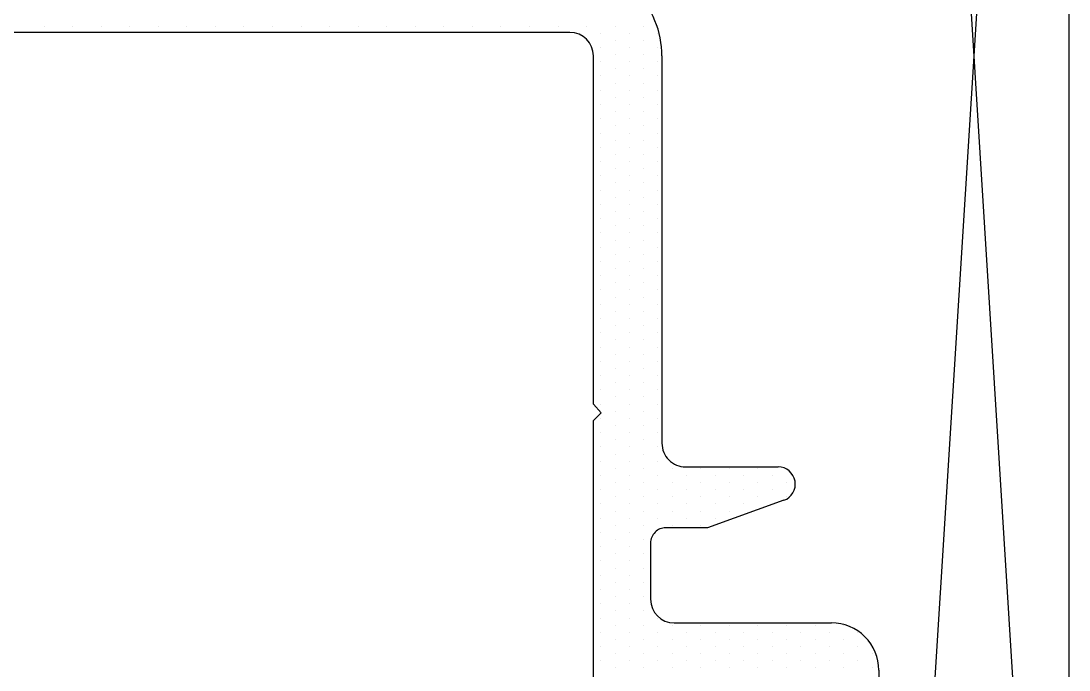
# Model space of a CAD drawing. Header units: inches. Extents: x 3.8 to 36.3, y 0.9 to 43.6.
# Drawn here: x 25.997 to 27.373, y 25.156 to 26.009 of the extents above; entities that cross this region are included whole.
import ezdxf

# ---------------------------------------------------------------- set-up
doc = ezdxf.new("R2010")
doc.units = ezdxf.units.IN
doc.header["$MEASUREMENT"] = 0
for name, color, linetype in [('R-SWTS-DET1', 1, 'Continuous'), ('R-SWTS-DET3', 5, 'Continuous'), ('R-SWTS-PAT1', 5, 'Continuous')]:
    doc.layers.add(name, color=color, linetype=linetype)

msp = doc.modelspace()

# ---------------------------------------------------------------- linework, layer by layer
at = {"layer": 'R-SWTS-DET1', "lineweight": 30}
for p, q in [((26.71764, 25.99408), (25.51838, 25.99408)), ((26.74864, 25.50558), (26.74864, 25.96308)), ((26.83864, 25.96307), (26.83863, 25.45393)), ((26.75864, 25.49408), (26.74864, 25.50558)), ((26.74864, 25.48408), (26.75864, 25.49408)), ((26.74864, 24.98092), (26.74864, 25.48408)), ((26.86963, 25.42293), (26.99109, 25.42293)), ((26.99877, 25.379), (26.89863, 25.34294)), ((26.89863, 25.34294), (26.84363, 25.34293)), ((26.82363, 25.32293), (26.82364, 25.2489)), ((26.85465, 25.2179), (27.06137, 25.21792)), ((27.12337, 25.15592), (27.12337, 24.95992))]:
    msp.add_line(p, q, dxfattribs=at)
for centre, radius, start, end in [((26.71764, 25.96308), 0.121, 359.99808, 90), ((26.71764, 25.96308), 0.031, 360, 90), ((26.86963, 25.45393), 0.031, 179.99808, 270.0026), ((26.9911, 25.4003), 0.02264, 289.80483, 90.0026), ((26.84363, 25.32293), 0.02, 90.00583, 180.01042), ((26.85464, 25.2489), 0.031, 180.01042, 270.00459), ((27.06137, 25.15592), 0.062, 0, 90.00534)]:
    msp.add_arc(centre, radius, start, end, dxfattribs=at)
at = {"layer": 'R-SWTS-DET3'}
for p, q in [((27.37324, 23.378), (27.37324, 28.71685)), ((27.37324, 23.96685), (27.12324, 27.96685)), ((27.37324, 27.96685), (27.12324, 23.96685))]:
    msp.add_line(p, q, dxfattribs=at)
at = {"layer": 'R-SWTS-PAT1'}
for p, q in [((26.02715, 26.00238), (26.02715, 26.00238)), ((26.06465, 26.00238), (26.06465, 26.00238)), ((26.10215, 26.00238), (26.10215, 26.00238)), ((26.13965, 26.00238), (26.13965, 26.00238)), ((26.17715, 26.00238), (26.17715, 26.00238)), ((26.21465, 26.00238), (26.21465, 26.00238)), ((26.25215, 26.00238), (26.25215, 26.00238)), ((26.28965, 26.00238), (26.28965, 26.00238)), ((26.32715, 26.00238), (26.32715, 26.00238)), ((26.36465, 26.00238), (26.36465, 26.00238)), ((26.40215, 26.00238), (26.40215, 26.00238)), ((26.43965, 26.00238), (26.43965, 26.00238)), ((26.47715, 26.00238), (26.47715, 26.00238)), ((26.51465, 26.00238), (26.51465, 26.00238)), ((26.55215, 26.00238), (26.55215, 26.00238)), ((26.58965, 26.00238), (26.58965, 26.00238)), ((26.62715, 26.00238), (26.62715, 26.00238)), ((26.66465, 26.00238), (26.66465, 26.00238)), ((26.70215, 26.00238), (26.70215, 26.00238)), ((26.73965, 26.00238), (26.73965, 26.00238)), ((26.77715, 26.00238), (26.77715, 26.00238)), ((26.81465, 26.00238), (26.81465, 26.00238)), ((26.7584, 25.99301), (26.7584, 25.99301)), ((26.7959, 25.99301), (26.7959, 25.99301)), ((26.8334, 25.99301), (26.8334, 25.99301)), ((26.77715, 25.98363), (26.77715, 25.98363)), ((26.81465, 25.98363), (26.81465, 25.98363)), ((26.7584, 25.97426), (26.7584, 25.97426)), ((26.77715, 25.96488), (26.77715, 25.96488)), ((26.7959, 25.97426), (26.7959, 25.97426)), ((26.81465, 25.96488), (26.81465, 25.96488)), ((26.8334, 25.97426), (26.8334, 25.97426)), ((26.7584, 25.95551), (26.7584, 25.95551)), ((26.7959, 25.95551), (26.7959, 25.95551)), ((26.8334, 25.95551), (26.8334, 25.95551)), ((26.7584, 25.93676), (26.7584, 25.93676)), ((26.77715, 25.94613), (26.77715, 25.94613)), ((26.7959, 25.93676), (26.7959, 25.93676)), ((26.81465, 25.94613), (26.81465, 25.94613)), ((26.8334, 25.93676), (26.8334, 25.93676)), ((26.77715, 25.92738), (26.77715, 25.92738)), ((26.81465, 25.92738), (26.81465, 25.92738)), ((26.7584, 25.91801), (26.7584, 25.91801)), ((26.77715, 25.90863), (26.77715, 25.90863)), ((26.7959, 25.91801), (26.7959, 25.91801)), ((26.81465, 25.90863), (26.81465, 25.90863)), ((26.8334, 25.91801), (26.8334, 25.91801)), ((26.7584, 25.89926), (26.7584, 25.89926)), ((26.7959, 25.89926), (26.7959, 25.89926)), ((26.8334, 25.89926), (26.8334, 25.89926)), ((26.7584, 25.88051), (26.7584, 25.88051)), ((26.77715, 25.88988), (26.77715, 25.88988)), ((26.7959, 25.88051), (26.7959, 25.88051)), ((26.81465, 25.88988), (26.81465, 25.88988)), ((26.8334, 25.88051), (26.8334, 25.88051)), ((26.77715, 25.87113), (26.77715, 25.87113)), ((26.81465, 25.87113), (26.81465, 25.87113)), ((26.7584, 25.86176), (26.7584, 25.86176)), ((26.77715, 25.85238), (26.77715, 25.85238)), ((26.7959, 25.86176), (26.7959, 25.86176)), ((26.81465, 25.85238), (26.81465, 25.85238)), ((26.8334, 25.86176), (26.8334, 25.86176)), ((26.7584, 25.84301), (26.7584, 25.84301)), ((26.7959, 25.84301), (26.7959, 25.84301)), ((26.8334, 25.84301), (26.8334, 25.84301)), ((26.7584, 25.82426), (26.7584, 25.82426)), ((26.77715, 25.83363), (26.77715, 25.83363)), ((26.7959, 25.82426), (26.7959, 25.82426)), ((26.81465, 25.83363), (26.81465, 25.83363)), ((26.8334, 25.82426), (26.8334, 25.82426)), ((26.77715, 25.81488), (26.77715, 25.81488)), ((26.81465, 25.81488), (26.81465, 25.81488)), ((26.7584, 25.80551), (26.7584, 25.80551)), ((26.77715, 25.79613), (26.77715, 25.79613)), ((26.7959, 25.80551), (26.7959, 25.80551)), ((26.81465, 25.79613), (26.81465, 25.79613)), ((26.8334, 25.80551), (26.8334, 25.80551)), ((26.7584, 25.78676), (26.7584, 25.78676)), ((26.7959, 25.78676), (26.7959, 25.78676)), ((26.8334, 25.78676), (26.8334, 25.78676)), ((26.77715, 25.77738), (26.77715, 25.77738)), ((26.81465, 25.77738), (26.81465, 25.77738)), ((26.7584, 25.76801), (26.7584, 25.76801)), ((26.77715, 25.75863), (26.77715, 25.75863)), ((26.7959, 25.76801), (26.7959, 25.76801)), ((26.81465, 25.75863), (26.81465, 25.75863)), ((26.8334, 25.76801), (26.8334, 25.76801)), ((26.7584, 25.74926), (26.7584, 25.74926)), ((26.7959, 25.74926), (26.7959, 25.74926)), ((26.8334, 25.74926), (26.8334, 25.74926)), ((26.7584, 25.73051), (26.7584, 25.73051)), ((26.77715, 25.73988), (26.77715, 25.73988)), ((26.7959, 25.73051), (26.7959, 25.73051)), ((26.81465, 25.73988), (26.81465, 25.73988)), ((26.8334, 25.73051), (26.8334, 25.73051)), ((26.77715, 25.72113), (26.77715, 25.72113)), ((26.81465, 25.72113), (26.81465, 25.72113)), ((26.7584, 25.71176), (26.7584, 25.71176)), ((26.77715, 25.70238), (26.77715, 25.70238)), ((26.7959, 25.71176), (26.7959, 25.71176)), ((26.81465, 25.70238), (26.81465, 25.70238)), ((26.8334, 25.71176), (26.8334, 25.71176)), ((26.7584, 25.69301), (26.7584, 25.69301)), ((26.7959, 25.69301), (26.7959, 25.69301)), ((26.8334, 25.69301), (26.8334, 25.69301)), ((26.7584, 25.67426), (26.7584, 25.67426)), ((26.77715, 25.68363), (26.77715, 25.68363)), ((26.7959, 25.67426), (26.7959, 25.67426)), ((26.81465, 25.68363), (26.81465, 25.68363)), ((26.8334, 25.67426), (26.8334, 25.67426)), ((26.77715, 25.66488), (26.77715, 25.66488)), ((26.81465, 25.66488), (26.81465, 25.66488)), ((26.7584, 25.65551), (26.7584, 25.65551)), ((26.77715, 25.64613), (26.77715, 25.64613)), ((26.7959, 25.65551), (26.7959, 25.65551)), ((26.81465, 25.64613), (26.81465, 25.64613)), ((26.8334, 25.65551), (26.8334, 25.65551)), ((26.7584, 25.63676), (26.7584, 25.63676)), ((26.7959, 25.63676), (26.7959, 25.63676)), ((26.8334, 25.63676), (26.8334, 25.63676)), ((26.7584, 25.61801), (26.7584, 25.61801)), ((26.77715, 25.62738), (26.77715, 25.62738)), ((26.7959, 25.61801), (26.7959, 25.61801)), ((26.81465, 25.62738), (26.81465, 25.62738)), ((26.8334, 25.61801), (26.8334, 25.61801)), ((26.77715, 25.60863), (26.77715, 25.60863)), ((26.81465, 25.60863), (26.81465, 25.60863)), ((26.7584, 25.59926), (26.7584, 25.59926)), ((26.77715, 25.58988), (26.77715, 25.58988)), ((26.7959, 25.59926), (26.7959, 25.59926)), ((26.81465, 25.58988), (26.81465, 25.58988)), ((26.8334, 25.59926), (26.8334, 25.59926)), ((26.7584, 25.58051), (26.7584, 25.58051)), ((26.7959, 25.58051), (26.7959, 25.58051)), ((26.8334, 25.58051), (26.8334, 25.58051)), ((26.7584, 25.56176), (26.7584, 25.56176)), ((26.77715, 25.57113), (26.77715, 25.57113)), ((26.7959, 25.56176), (26.7959, 25.56176)), ((26.81465, 25.57113), (26.81465, 25.57113)), ((26.8334, 25.56176), (26.8334, 25.56176)), ((26.77715, 25.55238), (26.77715, 25.55238)), ((26.81465, 25.55238), (26.81465, 25.55238)), ((26.7584, 25.54301), (26.7584, 25.54301)), ((26.7959, 25.54301), (26.7959, 25.54301)), ((26.8334, 25.54301), (26.8334, 25.54301)), ((26.7584, 25.52426), (26.7584, 25.52426)), ((26.77715, 25.53363), (26.77715, 25.53363)), ((26.7959, 25.52426), (26.7959, 25.52426)), ((26.81465, 25.53363), (26.81465, 25.53363)), ((26.8334, 25.52426), (26.8334, 25.52426)), ((26.77715, 25.51488), (26.77715, 25.51488)), ((26.81465, 25.51488), (26.81465, 25.51488)), ((26.7584, 25.50551), (26.7584, 25.50551)), ((26.77715, 25.49613), (26.77715, 25.49613)), ((26.7959, 25.50551), (26.7959, 25.50551)), ((26.81465, 25.49613), (26.81465, 25.49613)), ((26.8334, 25.50551), (26.8334, 25.50551)), ((26.7584, 25.48676), (26.7584, 25.48676)), ((26.7959, 25.48676), (26.7959, 25.48676)), ((26.8334, 25.48676), (26.8334, 25.48676)), ((26.7584, 25.46801), (26.7584, 25.46801)), ((26.77715, 25.47738), (26.77715, 25.47738)), ((26.7959, 25.46801), (26.7959, 25.46801)), ((26.81465, 25.47738), (26.81465, 25.47738)), ((26.8334, 25.46801), (26.8334, 25.46801)), ((26.77715, 25.45863), (26.77715, 25.45863)), ((26.81465, 25.45863), (26.81465, 25.45863)), ((26.7584, 25.44926), (26.7584, 25.44926)), ((26.77715, 25.43988), (26.77715, 25.43988)), ((26.7959, 25.44926), (26.7959, 25.44926)), ((26.81465, 25.43988), (26.81465, 25.43988)), ((26.8334, 25.44926), (26.8334, 25.44926)), ((26.7584, 25.43051), (26.7584, 25.43051)), ((26.7959, 25.43051), (26.7959, 25.43051)), ((26.8334, 25.43051), (26.8334, 25.43051)), ((26.7584, 25.41176), (26.7584, 25.41176)), ((26.77715, 25.42113), (26.77715, 25.42113)), ((26.7959, 25.41176), (26.7959, 25.41176)), ((26.81465, 25.42113), (26.81465, 25.42113)), ((26.8334, 25.41176), (26.8334, 25.41176)), ((26.85215, 25.42113), (26.85215, 25.42113)), ((26.8709, 25.41176), (26.8709, 25.41176)), ((26.88965, 25.42113), (26.88965, 25.42113)), ((26.9084, 25.41176), (26.9084, 25.41176)), ((26.92715, 25.42113), (26.92715, 25.42113)), ((26.9459, 25.41176), (26.9459, 25.41176)), ((26.96465, 25.42113), (26.96465, 25.42113)), ((26.9834, 25.41176), (26.9834, 25.41176)), ((26.77715, 25.40238), (26.77715, 25.40238)), ((26.81465, 25.40238), (26.81465, 25.40238)), ((26.85215, 25.40238), (26.85215, 25.40238)), ((26.88965, 25.40238), (26.88965, 25.40238)), ((26.92715, 25.40238), (26.92715, 25.40238)), ((26.96465, 25.40238), (26.96465, 25.40238)), ((27.00215, 25.40238), (27.00215, 25.40238)), ((26.7584, 25.39301), (26.7584, 25.39301)), ((26.77715, 25.38363), (26.77715, 25.38363)), ((26.7959, 25.39301), (26.7959, 25.39301)), ((26.81465, 25.38363), (26.81465, 25.38363)), ((26.8334, 25.39301), (26.8334, 25.39301)), ((26.85215, 25.38363), (26.85215, 25.38363)), ((26.8709, 25.39301), (26.8709, 25.39301)), ((26.88965, 25.38363), (26.88965, 25.38363)), ((26.9084, 25.39301), (26.9084, 25.39301)), ((26.92715, 25.38363), (26.92715, 25.38363)), ((26.9459, 25.39301), (26.9459, 25.39301)), ((26.96465, 25.38363), (26.96465, 25.38363)), ((26.9834, 25.39301), (26.9834, 25.39301)), ((27.00215, 25.38363), (27.00215, 25.38363)), ((26.7584, 25.37426), (26.7584, 25.37426)), ((26.7959, 25.37426), (26.7959, 25.37426)), ((26.8334, 25.37426), (26.8334, 25.37426)), ((26.8709, 25.37426), (26.8709, 25.37426)), ((26.9084, 25.37426), (26.9084, 25.37426)), ((26.9459, 25.37426), (26.9459, 25.37426)), ((26.9834, 25.37426), (26.9834, 25.37426)), ((26.7584, 25.35551), (26.7584, 25.35551)), ((26.77715, 25.36488), (26.77715, 25.36488)), ((26.7959, 25.35551), (26.7959, 25.35551)), ((26.81465, 25.36488), (26.81465, 25.36488)), ((26.8334, 25.35551), (26.8334, 25.35551)), ((26.85215, 25.36488), (26.85215, 25.36488)), ((26.8709, 25.35551), (26.8709, 25.35551)), ((26.88965, 25.36488), (26.88965, 25.36488)), ((26.9084, 25.35551), (26.9084, 25.35551)), ((26.92715, 25.36488), (26.92715, 25.36488)), ((26.77715, 25.34613), (26.77715, 25.34613)), ((26.81465, 25.34613), (26.81465, 25.34613)), ((26.85215, 25.34613), (26.85215, 25.34613)), ((26.88965, 25.34613), (26.88965, 25.34613)), ((26.7584, 25.33676), (26.7584, 25.33676)), ((26.7959, 25.33676), (26.7959, 25.33676)), ((26.7584, 25.31801), (26.7584, 25.31801)), ((26.77715, 25.32738), (26.77715, 25.32738)), ((26.7959, 25.31801), (26.7959, 25.31801)), ((26.81465, 25.32738), (26.81465, 25.32738)), ((26.77715, 25.30863), (26.77715, 25.30863)), ((26.81465, 25.30863), (26.81465, 25.30863)), ((26.7584, 25.29926), (26.7584, 25.29926)), ((26.77715, 25.28988), (26.77715, 25.28988)), ((26.7959, 25.29926), (26.7959, 25.29926)), ((26.81465, 25.28988), (26.81465, 25.28988)), ((26.7584, 25.28051), (26.7584, 25.28051)), ((26.7959, 25.28051), (26.7959, 25.28051)), ((26.7584, 25.26176), (26.7584, 25.26176)), ((26.77715, 25.27113), (26.77715, 25.27113)), ((26.7959, 25.26176), (26.7959, 25.26176)), ((26.81465, 25.27113), (26.81465, 25.27113)), ((26.77715, 25.25238), (26.77715, 25.25238)), ((26.81465, 25.25238), (26.81465, 25.25238)), ((26.7584, 25.24301), (26.7584, 25.24301)), ((26.77715, 25.23363), (26.77715, 25.23363)), ((26.7959, 25.24301), (26.7959, 25.24301)), ((26.81465, 25.23363), (26.81465, 25.23363)), ((26.7584, 25.22426), (26.7584, 25.22426)), ((26.7959, 25.22426), (26.7959, 25.22426)), ((26.8334, 25.22426), (26.8334, 25.22426)), ((26.7584, 25.20551), (26.7584, 25.20551)), ((26.77715, 25.21488), (26.77715, 25.21488)), ((26.7959, 25.20551), (26.7959, 25.20551)), ((26.81465, 25.21488), (26.81465, 25.21488)), ((26.8334, 25.20551), (26.8334, 25.20551)), ((26.85215, 25.21488), (26.85215, 25.21488)), ((26.8709, 25.20551), (26.8709, 25.20551)), ((26.88965, 25.21488), (26.88965, 25.21488)), ((26.9084, 25.20551), (26.9084, 25.20551)), ((26.92715, 25.21488), (26.92715, 25.21488)), ((26.9459, 25.20551), (26.9459, 25.20551)), ((26.96465, 25.21488), (26.96465, 25.21488)), ((26.9834, 25.20551), (26.9834, 25.20551)), ((27.00215, 25.21488), (27.00215, 25.21488)), ((27.0209, 25.20551), (27.0209, 25.20551)), ((27.03965, 25.21488), (27.03965, 25.21488)), ((27.0584, 25.20551), (27.0584, 25.20551)), ((27.07715, 25.21488), (27.07715, 25.21488)), ((27.0959, 25.20551), (27.0959, 25.20551)), ((26.77715, 25.19613), (26.77715, 25.19613)), ((26.81465, 25.19613), (26.81465, 25.19613)), ((26.85215, 25.19613), (26.85215, 25.19613)), ((26.88965, 25.19613), (26.88965, 25.19613)), ((26.92715, 25.19613), (26.92715, 25.19613)), ((26.96465, 25.19613), (26.96465, 25.19613)), ((27.00215, 25.19613), (27.00215, 25.19613)), ((27.03965, 25.19613), (27.03965, 25.19613)), ((27.07715, 25.19613), (27.07715, 25.19613)), ((26.7584, 25.18676), (26.7584, 25.18676)), ((26.77715, 25.17738), (26.77715, 25.17738)), ((26.7959, 25.18676), (26.7959, 25.18676)), ((26.81465, 25.17738), (26.81465, 25.17738)), ((26.8334, 25.18676), (26.8334, 25.18676)), ((26.85215, 25.17738), (26.85215, 25.17738)), ((26.8709, 25.18676), (26.8709, 25.18676)), ((26.88965, 25.17738), (26.88965, 25.17738)), ((26.9084, 25.18676), (26.9084, 25.18676)), ((26.92715, 25.17738), (26.92715, 25.17738)), ((26.9459, 25.18676), (26.9459, 25.18676)), ((26.96465, 25.17738), (26.96465, 25.17738)), ((26.9834, 25.18676), (26.9834, 25.18676)), ((27.00215, 25.17738), (27.00215, 25.17738)), ((27.0209, 25.18676), (27.0209, 25.18676)), ((27.03965, 25.17738), (27.03965, 25.17738)), ((27.0584, 25.18676), (27.0584, 25.18676)), ((27.07715, 25.17738), (27.07715, 25.17738)), ((27.0959, 25.18676), (27.0959, 25.18676)), ((27.11465, 25.17738), (27.11465, 25.17738)), ((26.7584, 25.16801), (26.7584, 25.16801)), ((26.7959, 25.16801), (26.7959, 25.16801)), ((26.8334, 25.16801), (26.8334, 25.16801)), ((26.8709, 25.16801), (26.8709, 25.16801)), ((26.9084, 25.16801), (26.9084, 25.16801)), ((26.9459, 25.16801), (26.9459, 25.16801)), ((26.9834, 25.16801), (26.9834, 25.16801)), ((27.0209, 25.16801), (27.0209, 25.16801)), ((27.0584, 25.16801), (27.0584, 25.16801)), ((27.0959, 25.16801), (27.0959, 25.16801)), ((26.77715, 25.15863), (26.77715, 25.15863)), ((26.81465, 25.15863), (26.81465, 25.15863)), ((26.85215, 25.15863), (26.85215, 25.15863)), ((26.88965, 25.15863), (26.88965, 25.15863)), ((26.92715, 25.15863), (26.92715, 25.15863)), ((26.96465, 25.15863), (26.96465, 25.15863)), ((27.00215, 25.15863), (27.00215, 25.15863)), ((27.03965, 25.15863), (27.03965, 25.15863)), ((27.07715, 25.15863), (27.07715, 25.15863)), ((27.11465, 25.15863), (27.11465, 25.15863))]:
    msp.add_line(p, q, dxfattribs=at)

doc.saveas('drawing.dxf')
